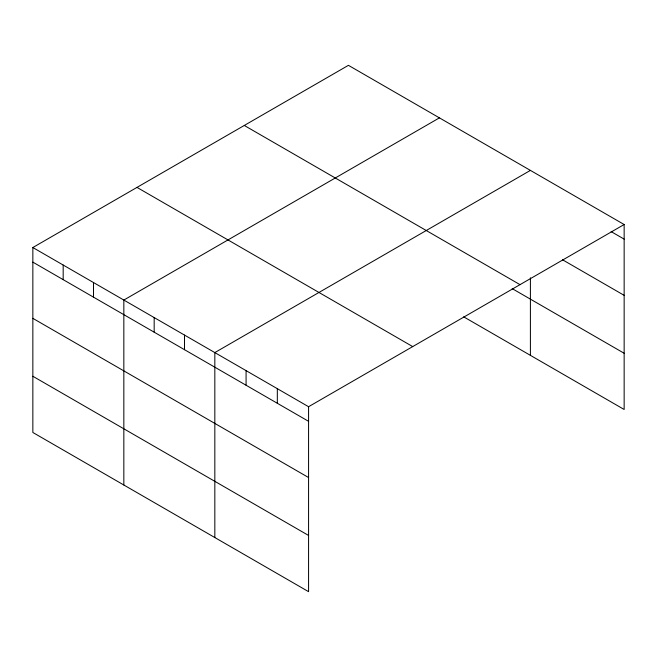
<?xml version="1.0" encoding="UTF-8"?>
<svg xmlns="http://www.w3.org/2000/svg" width="657" height="657" viewBox="0 0 657 657"><rect width="100%" height="100%" fill="white"/><g stroke="black" fill="none" stroke-linecap="round" stroke-linejoin="round"><path stroke-width="0.99" d="M624.15 224.522L348.424 65.33L32.85 247.525L32.85 432.478L308.576 591.67L308.576 406.716L624.15 224.522L624.15 409.475L463.678 316.83M439.41 117.866L123.836 300.06L123.836 485.014M530.404 170.393L214.831 352.587L214.831 537.549M611.133 231.609L624.15 239.123M562.523 259.761L624.15 295.338M244.281 125.454L520.007 284.645M512.205 288.628L624.15 353.261M136.993 187.401L412.719 346.592M32.85 247.525L308.576 406.716M32.85 262.135L308.576 421.318M32.85 318.349L308.576 477.532M32.85 376.264L308.576 535.455M530.404 277.796L530.404 355.355M277.328 388.673L277.328 403.283M246.079 370.63L246.079 385.24M184.502 335.078L184.502 349.688M154.173 317.569L154.173 332.171M93.508 282.543L93.508 297.153M63.179 265.034L63.179 279.644"/></g></svg>
